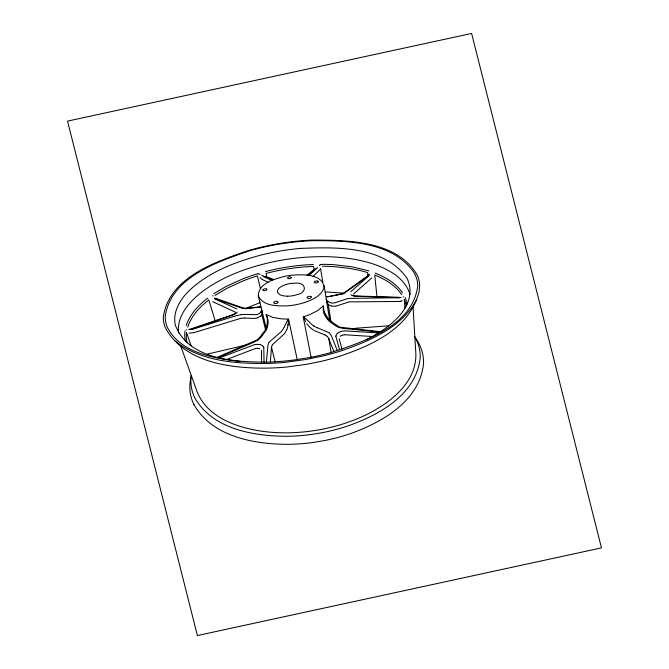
<?xml version="1.0" encoding="UTF-8"?>
<svg xmlns="http://www.w3.org/2000/svg" width="669" height="669" viewBox="0 0 669 669"><rect width="100%" height="100%" fill="white"/><g stroke="black" fill="none" stroke-linecap="round" stroke-linejoin="round"><path stroke-width="1" d="M323.344 306.26L323.252 309.78M212.801 295.497L212.809 296.041M268.169 322.257L267.667 326.004M288.038 325.167L287.143 328.914M288.046 325.075L288.08 324.582M288.088 324.49L288.122 324.039M288.105 324.189L288.147 323.737M288.464 319.707L288.381 320.735M288.306 321.747L288.381 320.794M288.23 322.659L288.289 321.923M270.318 361.979L271.522 347.069L272.191 345.079M266.413 362.18L267.951 345.07L268.821 342.603M265.075 330.168L265.468 329.391L261.83 314.647L261.947 312.732M261.83 314.647L260.743 315.96M267.349 322.859L267.282 318.971M267.332 322.951L266.58 326.413M267.583 326.363L266.613 329.432M335.997 335.545L335.905 336.382M266.479 326.765L266.12 327.81L258.318 295.991C258.175 283.355 274.482 279.082 284.283 276.439A76.86 74.242 24.7 0 1 291.508 275.227C302.079 274.382 323.177 273.437 323.972 287.904C320.677 296.894 310.516 300.624 302.12 303.266A72.503 70.036 24.7 0 1 286.173 305.9C276.682 306.001 262.9 306.009 258.318 295.991M187.738 327.082C191.342 315.91 199.747 307.021 208.795 299.896L215.175 320.811M186.225 325.502C189.921 314.246 198.45 305.332 207.607 298.173M336.089 335.244L337 333.798M266.111 327.843L265.484 329.357M284.852 325.753L284.041 327.584M285.053 325.226L286.357 322.533M286.976 329.315L284.659 333.446M261.094 311.194L260.667 311.98M416.277 300.256L418.861 293.03L419.697 285.931A28.533 27.563 24.7 0 0 417.406 275.31C397.035 240.338 347.855 240.171 312.18 240.071A275.896 266.496 24.7 0 0 248.299 250.582C215.635 261.696 168.881 277.543 163.311 317.039A28.608 27.638 24.7 0 0 165.034 327.074C183.206 361.929 228.622 368.117 264.046 368.159A249.504 240.999 24.7 0 0 287.812 366.905L306.77 364.287L321.463 361.285A253.041 244.419 24.7 0 0 340.688 355.925C370.191 345.789 403.633 331.088 416.277 300.256C401.066 327.91 369.531 341.073 341.106 350.857A266.496 257.414 24.7 0 1 321.103 356.393L305.817 359.504L286.081 362.222A263.452 254.471 24.7 0 1 266.279 363.468C234.928 363.643 200.056 361.293 174.751 340.68M266.429 329.842L261.052 337.285L258.594 339.601M320.392 269.013L320.576 268.629L322.834 282.335M283.873 327.902L281.649 331.188M369.556 274.206L368.201 276.071M286.591 322.115L288.28 319.347M320.142 269.482L313.142 276.422M272.367 344.769L284.409 333.781M368.293 274.591L367.958 275.101L367.691 272.592L359.997 270.468L348.992 268.311L334.416 266.68A181.767 175.571 24.7 0 0 322.408 266.237M264.64 330.904L259.162 338.113M369.104 275.578L350.698 291.801M262.775 289.618L263.494 290.614A2.86 2.76 24.7 0 0 264.188 290.681A4.415 4.265 24.7 0 0 266.195 290.212A2.567 2.475 24.7 0 0 266.563 289.986L266.898 289.075M269.047 342.235L281.423 331.448M317.566 267.633L309.095 275.494M260.475 312.281L259.605 313.243M367.925 275.143L367.632 275.528M371.805 277.878L353.424 294.184M237.294 312.139L236.132 313.268M367.524 275.661L367.105 276.13M323.403 305.758L317.8 310.541L309.563 314.689A56.413 54.49 24.7 0 1 303.166 316.746L311.085 357.204M316.746 268.118L307.589 275.26M258.87 338.414L257.674 339.467M314.84 269.055L306.929 275.168M337.268 333.53L338.589 332.543M367.958 276.314L343.565 293.683M260.467 316.22L257.406 317.909M340.237 336.306L340.881 335.855M277.668 302.773L276.924 303.208A4.875 4.708 24.7 0 1 275.227 303.55A3.646 3.521 24.7 0 1 274.583 303.509C271.438 302.321 277.133 300.047 278.045 302.012A0.945 0.912 24.7 0 1 277.643 302.739M366.587 276.615L343.699 293.147L326.823 291.993M319.238 265.501L319.79 265.108M259.238 313.544L257.281 314.514M257.264 339.768L217.534 357.246M258.359 339.768L254.554 341.918L218.328 357.455M235.772 313.527L233.974 314.564M234.886 313.627L233.464 314.447M215 295.405L226.916 288.322L243.023 280.93A191.769 185.238 24.7 0 1 257.373 275.896L260.417 288.565M213.896 293.666L225.938 286.541L242.22 279.124A195.064 188.415 24.7 0 1 256.712 274.056L257.716 273.872M320.083 264.932L320.694 264.648M341.14 335.704L342.612 335.119M338.982 332.326L341.198 331.448M343.699 293.147L342.754 293.582M366.135 339.819C387.777 329.215 419.438 306.695 407.304 278.772C384.55 245.322 335.595 247.078 299.921 248.45A250.357 241.827 24.7 0 0 261.052 255.065C234.76 262.081 207.9 272.275 188.148 291.684C179.635 300.289 172.602 312.498 175.286 324.992C188.85 360.8 237.746 362.289 269.95 362.054A267.776 258.652 24.7 0 0 296.793 359.604L309.12 357.589A270.067 260.868 24.7 0 0 330.486 352.672C363.459 341.851 412.915 326.046 417.765 285.747A28.524 27.546 24.7 0 0 414.646 273.537C393.163 241.032 346.776 240.664 311.863 240.664M245.782 308.35L259.957 302.681M233.506 314.781L232.294 315.258M233.08 314.631L191.133 328.83M260.943 306.737L260.216 306.996M226.858 359.412L255.441 348.49M219.691 357.806L254.621 344.635M343.13 293.858L327.751 296.777M342.311 293.758L329.692 296.417L326.288 296.559M186.007 329.976L186.802 329.758M402.245 300.724L401.651 300.933M232.21 315.283L192.789 328.847M401.149 297.429L400.597 297.605M321.02 264.531L322.015 264.339M236.483 315.668L193.299 329.039M236.517 315.659L240.673 314.706M259.923 307.088L245.272 308.71M401.258 301.05L400.296 301.293M257.105 318.001L253.844 318.444L244.712 318.009M192.672 328.88L191.501 329.165L192.965 329.14M260.132 306.845L246.51 308.376M194.361 332.535L240.882 318.293M352.839 328.822L356.602 328.186M400.305 297.688L348.424 298.424M265.451 271.581L271.288 270.134A226.515 218.796 24.7 0 1 304.403 265.008L313.36 264.481M341.683 331.314L344.242 330.904M334.851 302.823L348.114 298.474M342.938 335.035L344.652 334.784M193.968 332.635L189.11 333.112M244.837 345.355L207.524 354.052M244.862 345.346L245.615 345.187M256.72 314.664L244.837 314.43M400.121 301.334L399.502 301.451M191.995 329.357L189.034 329.616M336.089 306.109L348.833 301.945M334.266 302.94L331.816 303.049M255.792 348.424L257.49 348.273M399.418 301.468L349.277 301.878M255.14 344.543L257.699 344.343M335.738 306.168L331.924 306.143M241.333 318.227L244.637 318.009M399.084 297.287L355.172 295.974M240.957 314.664L244.712 314.43M191.083 329.232L190.297 329.265M403.164 296.936L403.583 296.902M398.883 297.705L354.603 296.225M388.622 325.795L356.669 328.186M344.769 330.871L378.47 332.919M345.003 334.768L372.39 336.515M287.695 296.2C284.124 296.083 278.981 295.815 277.434 291.977A2.985 2.885 24.7 0 1 277.376 291.609C277.702 287.519 282.469 285.713 285.814 284.534A30.055 29.035 24.7 0 1 294.812 283.196C305.934 281.733 308.208 292.462 296.877 294.686A29.854 28.834 24.7 0 1 287.695 296.191M258.067 273.864L258.769 273.914M246.376 308.376L246 308.367M327.601 296.768L326.48 296.676M326.188 291.968L325.811 291.952M257.824 348.281L259.037 348.449M258.192 344.359L260.032 344.619M245.565 308.342L243.182 307.932M244.787 308.685L242.588 308.376M239.912 361.436C213.996 358.316 180.379 353.081 167.283 327.216A28.09 27.128 24.7 0 1 165.226 316.42C170.712 277.543 216.764 262.022 248.876 251A271.915 262.649 24.7 0 1 311.863 240.706M379.724 332.117L343.256 328.37L343.69 328.412M380.418 331.673L340.396 327.25M343.256 328.37L339.442 327.634M189.921 329.232L189.193 329.081M331.339 302.982L328.73 301.936M259.12 273.972L260.124 274.265M354.754 295.89L353.842 295.639M354.118 296.133L352.27 295.556M331.573 306.067L328.27 304.587L327.108 302.137M242.487 308.35L216.146 299.227L214.281 298.09M260.45 344.727L262.24 345.53M259.321 348.524L259.815 348.7M339.911 327.091L338.757 326.648M338.782 327.425L335.361 325.728L329.407 321.421L327.333 319.18M242.981 307.865L217.442 299.001M317.349 327.76L329.031 332.694M317.315 327.751L316.228 327.308M266.128 276.623L273.872 279.575M273.178 279.859L263.477 276.08M375.175 273.111C385.653 277.25 396.023 283.246 402.462 292.771M310.901 296.492L310.048 296.3A4.859 4.691 24.7 0 0 308.459 296.451A3.654 3.537 24.7 0 0 307.698 296.743L306.937 297.83L308.292 298.466A4.298 4.156 24.7 0 0 310.424 298.157L311.461 297.061A0.886 0.853 24.7 0 0 310.893 296.534M317.85 281.147L318.411 281.85L317.399 282.653A4.282 4.139 24.7 0 1 315.375 282.928L314.096 282.351L314.698 281.44A2.944 2.843 24.7 0 1 315.367 281.164A3.93 3.797 24.7 0 1 317.859 281.122M324.925 334.91L314.48 330.678M324.95 334.918L326.94 336.106M263.937 276.74L271.714 280.403M217.091 298.842L215.853 298.115M268.11 282.326L262.415 279.567M351.936 295.397L350.932 294.761M338.347 326.447L330.954 321.254L328.27 304.587M315.576 326.99L313.97 326.079M263.586 276.565L261.78 275.235M236.893 308.953L214.54 298.759M313.845 330.31L310.383 327.768M262.081 279.366L260.015 277.635M313.937 326.062L313.376 325.694M266.003 314.447L272.726 317.382L281.8 318.904A54.055 52.207 24.7 0 0 288.523 318.979L297.212 359.546M313.234 325.594L312.766 325.268M212.742 301.719L235.17 312.03L235.488 313.159M328.437 301.736L327.342 300.774M303.542 317.022L304.755 317.942M304.654 317.867L306.218 319.121M312.197 324.833L309.212 321.998M330.904 321.212L328.905 319.305M262.524 345.739L263.218 346.45M329.374 332.97L331.197 335.294L337.335 350.707M306.611 319.456L308.861 321.597M327.216 336.331L328.663 338.23L333.915 351.718M310.015 327.442L306.645 323.654M329.708 320.15L326.188 298.792A7.635 7.376 24.7 0 0 326.104 297.922L324.022 285.245M328.646 319.013L326.263 315.776M327.141 318.921L325.201 315.835M263.26 346.5L263.544 346.985M401.693 294.669C395.354 285.195 385.101 279.19 374.724 275.059L376.956 296.785M414.855 336.992L416.854 340.095A41.846 40.416 24.7 0 1 423.561 363.401C419.772 401.35 381.397 422.875 349.009 434.106A199.061 192.279 24.7 0 1 324.841 440.503L314.438 442.284A195.883 189.21 24.7 0 1 286.85 444.333C253.099 444.024 212.132 436.564 193.951 404.578M326.054 315.442L324.273 311.804M324.992 315.433L324.172 313.744M303.433 317.265L304.888 320.091M305.231 320.777L305.792 321.881M266.304 315.024L266.881 316.245M267.065 316.688L267.608 318.227M328.722 338.372L331.113 352.504M323.955 313.234L323.796 312.749M180.747 346.107L197.23 392.042C207.691 417.615 237.069 427.683 262.449 431.304A159.799 154.347 24.7 0 0 277.576 432.667L285.287 432.843A189.31 182.854 24.7 0 0 315.785 430.368A191.401 184.878 24.7 0 0 346.642 422.766L354.144 420.04A162.968 157.416 24.7 0 0 368.41 413.659C391.131 402.027 416.511 382.049 415.875 353.968L413.049 307.038M186.534 332.593L191.083 345.773M326.94 301.66L326.271 299.21M266.304 315.316L266.998 317.691M410.047 294.569C405.105 277.702 387.794 268.813 372.273 263.678C349.494 256.511 325.201 255.566 301.543 257.565A241.768 233.531 24.7 0 0 268.603 262.833C244.126 268.67 219.8 277.76 199.914 293.54C188.173 303.082 176.541 316.947 178.59 333.112M323.788 312.724L323.294 310.282M324.231 311.687L323.905 310.341M263.686 347.362L263.745 347.562A2.718 2.617 24.7 0 0 263.661 347.27M339.568 349.803L335.913 336.49M342.018 349.235L339.175 338.832M267.751 318.712L268.185 321.714M271.514 347.219L275.068 361.804M266.822 276.882L266.028 273.42L271.806 271.99A222.769 215.184 24.7 0 1 304.621 266.906L313.493 266.387L314.07 269.691M261.479 308.944L261.813 310.809M263.762 347.637L264.054 362.23M323.796 309.714L323.428 306.318M261.822 310.884L261.888 311.57M261.495 350.414L261.604 362.264M404.912 308.233L404.302 299.511A28.625 27.655 24.7 0 1 406.2 305.992M261.922 312.022L261.939 312.682M187.069 342.779A29.294 28.299 24.7 0 1 186.542 332.602M193.901 404.594A42.013 40.583 24.7 0 1 190.598 379.114L191.275 375.443A39.697 38.342 24.7 0 0 194.712 397.679C212.55 429.097 252.957 435.996 285.989 436.28A195.223 188.566 24.7 0 0 312.967 434.24L323.144 432.517A198.308 191.551 24.7 0 0 346.801 426.312C378.462 415.39 416.62 394.677 420.232 357.43A39.555 38.208 24.7 0 0 414.872 337.067M262.95 289.769A3.153 3.044 24.7 0 1 266.78 289.083M368.803 271.012A2.383 2.3 24.7 0 0 368.176 270.677L352.028 266.839L334.475 264.748A184.845 178.539 24.7 0 0 322.349 264.322M405.113 297.638A28.742 27.764 24.7 0 1 407.078 304.261M185.497 341.416A29.327 28.332 24.7 0 1 184.987 331.055M291.6 277.501L290.63 278.379A4.307 4.156 24.7 0 1 288.665 278.689L287.394 278.095L288.381 277.117A4.323 4.173 24.7 0 1 290.329 276.815L291.6 277.501M471.612 33.45L67.536 121.122L197.388 635.55L601.464 547.878L471.612 33.45"/></g></svg>
